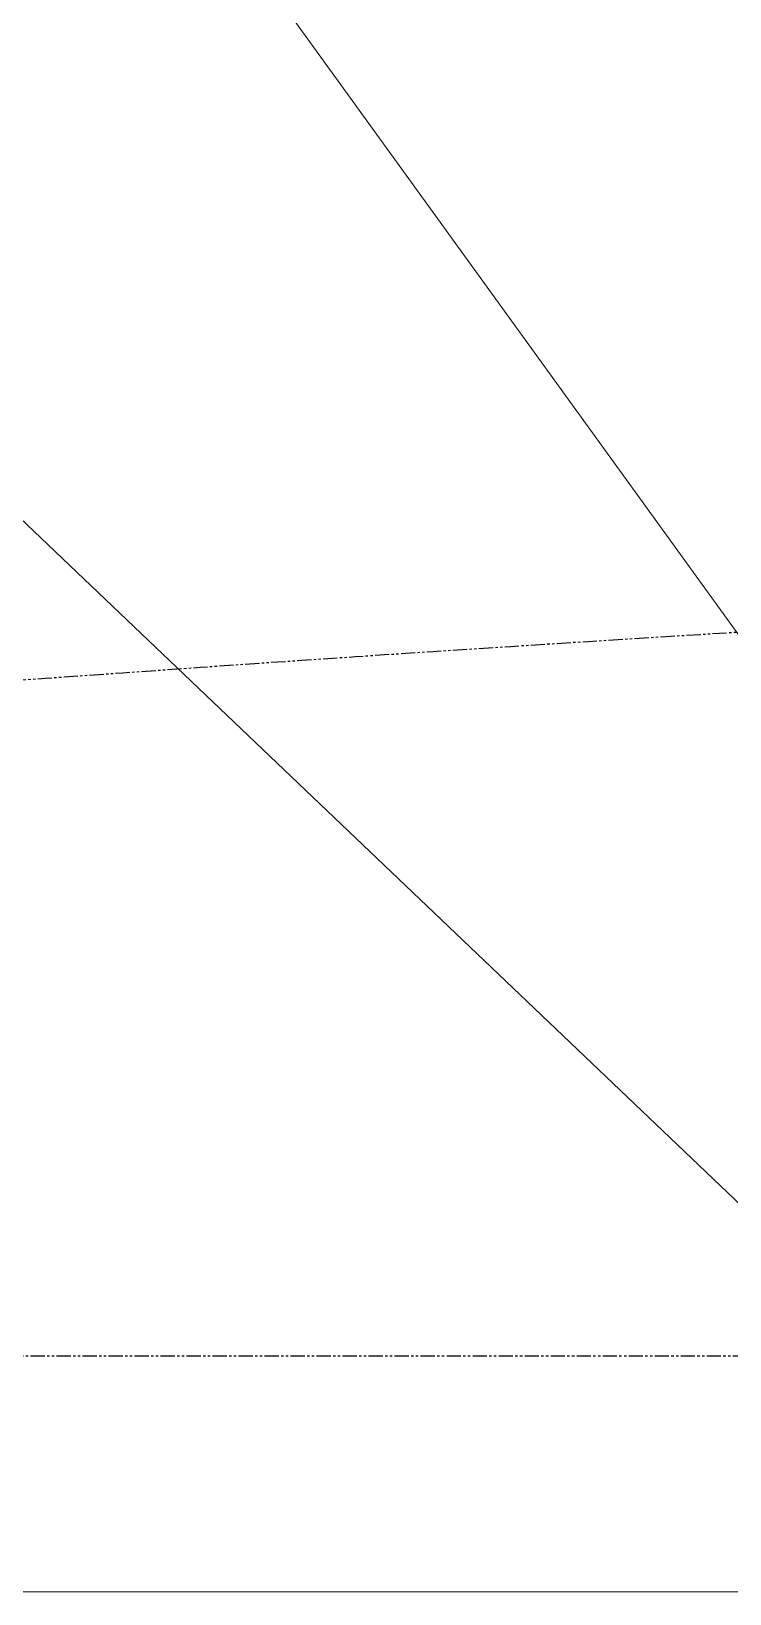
# Model space of a CAD drawing. Header units: millimetres. Extents: x -50460 to 50460, y -35640 to 35640.
# Drawn here: x 31285 to 31875, y 27763 to 29085 of the extents above; entities that cross this region are included whole.
import ezdxf

# ---------------------------------------------------------------- set-up
doc = ezdxf.new("R2010")
doc.units = ezdxf.units.MM
doc.linetypes.add('双点画线', pattern=[22, 12, -2, 2, -2, 2, -2])
doc.layers.add('7', color=30, linetype='双点画线', lineweight=18)
doc.layers.add('尺寸线层', color=4, linetype='Continuous', lineweight=18)

# ---------------------------------------------------------------- blocks, each defined once
blk = doc.blocks.new('*X1092')
at = {"layer": '7', "linetype": '双点画线', "lineweight": 25}
blk.add_line((-8380, 7700), (8800, 7700), dxfattribs=at)
blk.add_open_spline([(8800, 7700), (5896.6, 8179.3), (138.5, 8650.4), (-5614, 8156.9), (-8380, 7700)], degree=3, knots=[0, 0, 0, 0, 39080.357816, 76311.847419, 76311.847419, 76311.847419, 76311.847419], dxfattribs=at)
blk = doc.blocks.new('*X1178')
at = {"layer": '尺寸线层'}
blk.add_line((32229.3, 27762.9), (30096.1, 29798.3), dxfattribs=at)
blk = doc.blocks.new('*X1195')
at = {"layer": '尺寸线层', "color": 0, "linetype": 'Continuous', "lineweight": 18}
blk.add_line((0, 0), (-2219.9, 3072.6), dxfattribs=at)

msp = doc.modelspace()

# ---------------------------------------------------------------- linework, layer by layer
at = {"layer": '尺寸线层'}
msp.add_line((28046.063, 27764.445), (41646.063, 27764.445), dxfattribs=at)

# ---------------------------------------------------------------- block references
for name, p in [('*X1195', (32422.496, 27827.706)), ('*X1092', (34846.063, 20264.445)), ('*X1178', (0, 0))]:
    msp.add_blockref(name, p, dxfattribs=at)

doc.saveas('drawing.dxf')
